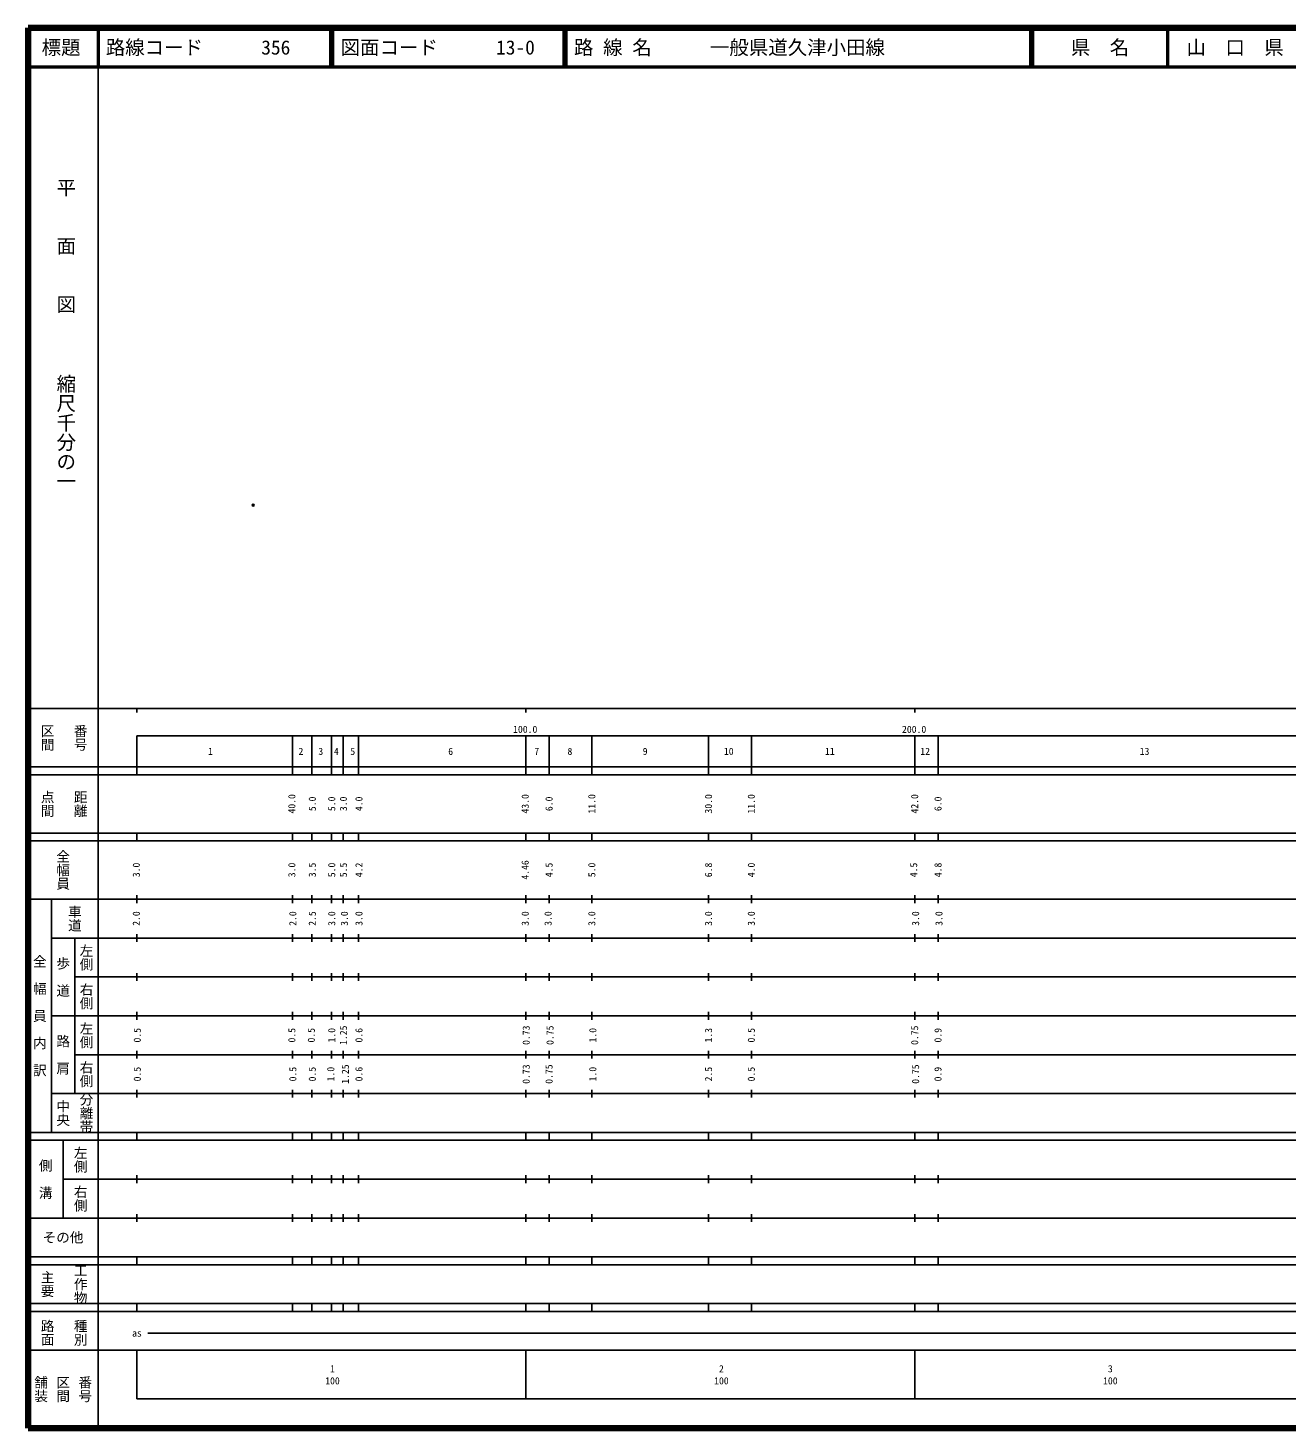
# Model space of a CAD drawing. Units: millimetres on the paper. Extents: x 40 to 680, y 20 to 380.
# Drawn here: x 40 to 363.7, y 20 to 380 of the extents above; entities that cross this region are included whole.
import ezdxf
from ezdxf.enums import TextEntityAlignment as Align

# ---------------------------------------------------------------- set-up
doc = ezdxf.new("R2010")
doc.units = ezdxf.units.MM
doc.header["$PDMODE"] = 32
doc.header["$PDSIZE"] = 0.5
doc.layers.add('M-OTRS', color=6, linetype='Continuous')
for name, color, linetype, lineweight in [('M-TTL', 2, 'Continuous', 140), ('M-TTL-BAND', 7, 'Continuous', 25), ('M-TTL-LINE', 7, 'Continuous', 50), ('M-TTL-TXT', 7, 'Continuous', 13)]:
    doc.layers.add(name, color=color, linetype=linetype, lineweight=lineweight)
doc.styles.add('@ＭＳ ゴシック', font='')
doc.styles.add('ＭＳ ゴシック', font='')
doc.styles.get('@ＭＳ ゴシック').set_extended_font_data('@MS Gothic')
doc.styles.get('ＭＳ ゴシック').set_extended_font_data('MS Gothic')

msp = doc.modelspace()

# ---------------------------------------------------------------- linework, layer by layer
at = {"layer": 'M-OTRS'}
msp.add_point((97.905, 257.31), dxfattribs=at)
at = {"layer": 'M-TTL'}
for p, q in [((40, 380), (40, 20)), ((680, 380), (40, 380)), ((40, 20), (680, 20))]:
    msp.add_line(p, q, dxfattribs=at)
at = {"layer": 'M-TTL-BAND'}
for p, q in [((58, 370), (58, 20)), ((40, 205), (579, 205)), ((68, 205), (68, 204)), ((168, 205), (168, 204)), ((268, 205), (268, 204)), ((68, 198), (579, 198)), ((68, 198), (68, 188)), ((108, 198), (108, 188)), ((113, 198), (113, 188)), ((118, 198), (118, 188)), ((121, 198), (121, 188)), ((125, 198), (125, 188)), ((168, 198), (168, 188)), ((174, 198), (174, 188)), ((185, 198), (185, 188)), ((215, 198), (215, 188)), ((226, 198), (226, 188)), ((268, 198), (268, 188)), ((274, 198), (274, 188)), ((40, 190), (579, 190)), ((40, 188), (579, 188)), ((40, 173), (579, 173)), ((68, 171), (68, 173)), ((108, 173), (108, 171)), ((113, 173), (113, 171)), ((118, 173), (118, 171)), ((121, 173), (121, 171)), ((125, 173), (125, 171)), ((168, 171), (168, 173)), ((174, 173), (174, 171)), ((185, 173), (185, 171)), ((215, 173), (215, 171)), ((226, 173), (226, 171)), ((268, 173), (268, 171)), ((274, 173), (274, 171)), ((40, 171), (579, 171)), ((40, 156), (579, 156)), ((46, 96), (46, 156)), ((68, 155), (68, 157)), ((108, 157), (108, 155)), ((113, 157), (113, 155)), ((118, 157), (118, 155)), ((121, 157), (121, 155)), ((125, 157), (125, 155)), ((168, 155), (168, 157)), ((174, 157), (174, 155)), ((185, 157), (185, 155)), ((215, 157), (215, 155)), ((226, 157), (226, 155)), ((268, 157), (268, 155)), ((274, 157), (274, 155)), ((46, 146), (579, 146)), ((52, 146), (52, 106)), ((68, 145), (68, 147)), ((108, 147), (108, 145)), ((113, 147), (113, 145)), ((118, 147), (118, 145)), ((121, 147), (121, 145)), ((125, 147), (125, 145)), ((168, 145), (168, 147)), ((174, 147), (174, 145)), ((185, 147), (185, 145)), ((215, 147), (215, 145)), ((226, 147), (226, 145)), ((268, 147), (268, 145)), ((274, 147), (274, 145)), ((68, 135), (68, 137)), ((108, 137), (108, 135)), ((113, 137), (113, 135)), ((118, 137), (118, 135)), ((121, 137), (121, 135)), ((125, 137), (125, 135)), ((168, 135), (168, 137)), ((174, 137), (174, 135)), ((185, 137), (185, 135)), ((215, 137), (215, 135)), ((226, 137), (226, 135)), ((268, 137), (268, 135)), ((274, 137), (274, 135)), ((52, 136), (579, 136)), ((46, 126), (579, 126)), ((68, 125), (68, 127)), ((108, 127), (108, 125)), ((113, 127), (113, 125)), ((118, 127), (118, 125)), ((121, 127), (121, 125)), ((125, 127), (125, 125)), ((168, 125), (168, 127)), ((174, 127), (174, 125)), ((185, 127), (185, 125)), ((215, 127), (215, 125)), ((226, 127), (226, 125)), ((268, 127), (268, 125)), ((274, 127), (274, 125)), ((52, 116), (579, 116)), ((68, 115), (68, 117)), ((108, 117), (108, 115)), ((113, 117), (113, 115)), ((118, 117), (118, 115)), ((121, 117), (121, 115)), ((125, 117), (125, 115)), ((168, 115), (168, 117)), ((174, 117), (174, 115)), ((185, 117), (185, 115)), ((215, 117), (215, 115)), ((226, 117), (226, 115)), ((268, 117), (268, 115)), ((274, 117), (274, 115)), ((46, 106), (579, 106)), ((68, 105), (68, 107)), ((108, 107), (108, 105)), ((113, 107), (113, 105)), ((118, 107), (118, 105)), ((121, 107), (121, 105)), ((125, 107), (125, 105)), ((168, 105), (168, 107)), ((174, 107), (174, 105)), ((185, 107), (185, 105)), ((215, 107), (215, 105)), ((226, 107), (226, 105)), ((268, 107), (268, 105)), ((274, 107), (274, 105)), ((40, 96), (579, 96)), ((40, 94), (579, 94)), ((49, 94), (49, 74)), ((68, 94), (68, 96)), ((108, 96), (108, 94)), ((113, 96), (113, 94)), ((118, 96), (118, 94)), ((121, 96), (121, 94)), ((125, 96), (125, 94)), ((168, 94), (168, 96)), ((174, 96), (174, 94)), ((185, 96), (185, 94)), ((215, 96), (215, 94)), ((226, 96), (226, 94)), ((268, 96), (268, 94)), ((274, 96), (274, 94)), ((49, 84), (579, 84)), ((68, 83), (68, 85)), ((108, 85), (108, 83)), ((113, 85), (113, 83)), ((118, 85), (118, 83)), ((121, 85), (121, 83)), ((125, 85), (125, 83)), ((168, 83), (168, 85)), ((174, 85), (174, 83)), ((185, 85), (185, 83)), ((215, 85), (215, 83)), ((226, 85), (226, 83)), ((268, 85), (268, 83)), ((274, 85), (274, 83)), ((40, 74), (579, 74)), ((68, 73), (68, 75)), ((108, 75), (108, 73)), ((113, 75), (113, 73)), ((118, 75), (118, 73)), ((121, 75), (121, 73)), ((125, 75), (125, 73)), ((168, 73), (168, 75)), ((174, 75), (174, 73)), ((185, 75), (185, 73)), ((215, 75), (215, 73)), ((226, 75), (226, 73)), ((268, 75), (268, 73)), ((274, 75), (274, 73)), ((40, 64), (579, 64)), ((40, 62), (579, 62)), ((68, 62), (68, 64)), ((108, 64), (108, 62)), ((113, 64), (113, 62)), ((118, 64), (118, 62)), ((121, 64), (121, 62)), ((125, 64), (125, 62)), ((168, 62), (168, 64)), ((174, 64), (174, 62)), ((185, 64), (185, 62)), ((215, 64), (215, 62)), ((226, 64), (226, 62)), ((268, 64), (268, 62)), ((274, 64), (274, 62)), ((40, 52), (579, 52)), ((68, 50), (68, 52)), ((108, 52), (108, 50)), ((113, 52), (113, 50)), ((118, 52), (118, 50)), ((121, 52), (121, 50)), ((125, 52), (125, 50)), ((168, 50), (168, 52)), ((174, 52), (174, 50)), ((185, 52), (185, 50)), ((215, 52), (215, 50)), ((226, 52), (226, 50)), ((268, 52), (268, 50)), ((274, 52), (274, 50)), ((40, 50), (579, 50)), ((70.805, 44.406), (565.903, 44.406)), ((40, 40), (579, 40)), ((68, 40), (68, 27.5)), ((168, 40), (168, 27.5)), ((268, 40), (268, 27.5)), ((68, 27.5), (579, 27.5))]:
    msp.add_line(p, q, dxfattribs=at)
at = {"layer": 'M-TTL-LINE'}
for p, q in [((58, 380), (58, 370)), ((117.75, 380), (117.75, 370)), ((118.25, 380), (118.25, 370)), ((177.75, 380), (177.75, 370)), ((178.25, 380), (178.25, 370)), ((297.75, 380), (297.75, 370)), ((298.25, 380), (298.25, 370)), ((333, 380), (333, 370)), ((40, 370), (680, 370))]:
    msp.add_line(p, q, dxfattribs=at)

# ---------------------------------------------------------------- texts
at = {"layer": 'M-TTL-BAND', "style": '@ＭＳ ゴシック'}
for s, p in [('平\u3000\u3000面\u3000\u3000図', (49.777, 306.475)), ('縮尺千分の一', (49.777, 261.03))]:
    msp.add_text(s, height=3.666, rotation=270, dxfattribs=at).set_placement(p, align=Align.MIDDLE_RIGHT)
at = {"layer": 'M-TTL-BAND'}
for s, height, rotation, style, p in [('区間', 2.566, 270, '@ＭＳ ゴシック', (45, 197.5)), ('番号', 2.566, 270, '@ＭＳ ゴシック', (53.5, 197.5)), ('点間', 2.566, 270, '@ＭＳ ゴシック', (45, 180.5)), ('距離', 2.566, 270, '@ＭＳ ゴシック', (53.5, 180.5)), ('40.0', 1.833, 90, 'ＭＳ ゴシック', (107.831, 180.5)), ('5.0', 1.833, 90, 'ＭＳ ゴシック', (113.081, 180.5)), ('5.0', 1.833, 90, 'ＭＳ ゴシック', (118.081, 180.5)), ('3.0', 1.833, 90, 'ＭＳ ゴシック', (121.082, 180.5)), ('4.0', 1.833, 90, 'ＭＳ ゴシック', (125.082, 180.5)), ('43.0', 1.833, 90, 'ＭＳ ゴシック', (167.831, 180.5)), ('6.0', 1.833, 90, 'ＭＳ ゴシック', (173.958, 180.5)), ('11.0', 1.833, 90, 'ＭＳ ゴシック', (184.959, 180.5)), ('30.0', 1.833, 90, 'ＭＳ ゴシック', (214.96, 180.5)), ('11.0', 1.833, 90, 'ＭＳ ゴシック', (225.96, 180.5)), ('42.0', 1.833, 90, 'ＭＳ ゴシック', (267.962, 180.5)), ('6.0', 1.833, 90, 'ＭＳ ゴシック', (273.962, 180.5)), ('全幅員', 2.566, 270, '@ＭＳ ゴシック', (49, 163.5)), ('4.46', 1.833, 90, 'ＭＳ ゴシック', (167.83, 163.5)), ('3.0', 1.833, 90, 'ＭＳ ゴシック', (67.83, 163.5)), ('3.0', 1.833, 90, 'ＭＳ ゴシック', (107.831, 163.5)), ('3.5', 1.833, 90, 'ＭＳ ゴシック', (113.081, 163.5)), ('5.0', 1.833, 90, 'ＭＳ ゴシック', (118.081, 163.5)), ('5.5', 1.833, 90, 'ＭＳ ゴシック', (121.082, 163.5)), ('4.2', 1.833, 90, 'ＭＳ ゴシック', (125.082, 163.5)), ('4.5', 1.833, 90, 'ＭＳ ゴシック', (173.958, 163.5)), ('5.0', 1.833, 90, 'ＭＳ ゴシック', (184.959, 163.5)), ('6.8', 1.833, 90, 'ＭＳ ゴシック', (214.96, 163.5)), ('4.0', 1.833, 90, 'ＭＳ ゴシック', (225.96, 163.5)), ('4.5', 1.833, 90, 'ＭＳ ゴシック', (267.712, 163.5)), ('4.8', 1.833, 90, 'ＭＳ ゴシック', (273.962, 163.5)), ('車道', 2.566, 270, '@ＭＳ ゴシック', (52, 151)), ('2.0', 1.833, 90, 'ＭＳ ゴシック', (67.83, 151)), ('2.0', 1.833, 90, 'ＭＳ ゴシック', (108.081, 151)), ('2.5', 1.833, 90, 'ＭＳ ゴシック', (113.081, 151)), ('3.0', 1.833, 90, 'ＭＳ ゴシック', (118.081, 151)), ('3.0', 1.833, 90, 'ＭＳ ゴシック', (121.332, 151)), ('3.0', 1.833, 90, 'ＭＳ ゴシック', (125.082, 151)), ('3.0', 1.833, 90, 'ＭＳ ゴシック', (167.83, 151)), ('3.0', 1.833, 90, 'ＭＳ ゴシック', (173.708, 151)), ('3.0', 1.833, 90, 'ＭＳ ゴシック', (184.959, 151)), ('3.0', 1.833, 90, 'ＭＳ ゴシック', (214.96, 151)), ('3.0', 1.833, 90, 'ＭＳ ゴシック', (225.96, 151)), ('3.0', 1.833, 90, 'ＭＳ ゴシック', (268.212, 151)), ('3.0', 1.833, 90, 'ＭＳ ゴシック', (274.212, 151)), ('左側', 2.566, 270, '@ＭＳ ゴシック', (55, 141)), ('全\u3000幅\u3000員\u3000内\u3000訳', 2.566, 270, '@ＭＳ ゴシック', (43, 126)), ('歩\u3000道', 2.566, 270, '@ＭＳ ゴシック', (49, 136)), ('右側', 2.566, 270, '@ＭＳ ゴシック', (55, 131)), ('左側', 2.566, 270, '@ＭＳ ゴシック', (55, 121)), ('0.5', 1.833, 90, 'ＭＳ ゴシック', (68.08, 121)), ('0.5', 1.833, 90, 'ＭＳ ゴシック', (107.831, 121)), ('0.5', 1.833, 90, 'ＭＳ ゴシック', (112.831, 121)), ('1.0', 1.833, 90, 'ＭＳ ゴシック', (118.081, 121)), ('1.25', 1.833, 90, 'ＭＳ ゴシック', (121.082, 121)), ('0.6', 1.833, 90, 'ＭＳ ゴシック', (125.082, 121)), ('0.73', 1.833, 90, 'ＭＳ ゴシック', (168.08, 121)), ('0.75', 1.833, 90, 'ＭＳ ゴシック', (174.208, 121)), ('1.0', 1.833, 90, 'ＭＳ ゴシック', (185.209, 121)), ('1.3', 1.833, 90, 'ＭＳ ゴシック', (214.96, 121)), ('0.5', 1.833, 90, 'ＭＳ ゴシック', (225.96, 121)), ('0.75', 1.833, 90, 'ＭＳ ゴシック', (267.962, 121)), ('0.9', 1.833, 90, 'ＭＳ ゴシック', (273.962, 121)), ('路\u3000肩', 2.566, 270, '@ＭＳ ゴシック', (49, 116)), ('右側', 2.566, 270, '@ＭＳ ゴシック', (55, 111)), ('0.5', 1.833, 90, 'ＭＳ ゴシック', (68.08, 111)), ('0.5', 1.833, 90, 'ＭＳ ゴシック', (108.081, 111)), ('0.5', 1.833, 90, 'ＭＳ ゴシック', (113.081, 111)), ('1.0', 1.833, 90, 'ＭＳ ゴシック', (117.831, 111)), ('1.25', 1.833, 90, 'ＭＳ ゴシック', (121.582, 111)), ('0.6', 1.833, 90, 'ＭＳ ゴシック', (125.082, 111)), ('0.73', 1.833, 90, 'ＭＳ ゴシック', (168.08, 111)), ('0.75', 1.833, 90, 'ＭＳ ゴシック', (173.958, 111)), ('1.0', 1.833, 90, 'ＭＳ ゴシック', (185.209, 111)), ('2.5', 1.833, 90, 'ＭＳ ゴシック', (214.96, 111)), ('0.5', 1.833, 90, 'ＭＳ ゴシック', (225.96, 111)), ('0.75', 1.833, 90, 'ＭＳ ゴシック', (268.212, 111)), ('0.9', 1.833, 90, 'ＭＳ ゴシック', (273.962, 111)), ('分離帯', 2.566, 270, '@ＭＳ ゴシック', (55, 101)), ('中央', 2.566, 270, '@ＭＳ ゴシック', (49, 101)), ('左側', 2.566, 270, '@ＭＳ ゴシック', (53.5, 89)), ('側\u3000溝', 2.566, 270, '@ＭＳ ゴシック', (44.5, 84)), ('右側', 2.566, 270, '@ＭＳ ゴシック', (53.5, 79)), ('工作物', 2.566, 270, '@ＭＳ ゴシック', (53.5, 57)), ('主要', 2.566, 270, '@ＭＳ ゴシック', (45, 57)), ('路面', 2.566, 270, '@ＭＳ ゴシック', (45, 44.5)), ('種別', 2.566, 270, '@ＭＳ ゴシック', (53.5, 44.5)), ('舗装', 2.566, 270, '@ＭＳ ゴシック', (43.333, 30)), ('区間', 2.566, 270, '@ＭＳ ゴシック', (49, 30)), ('番号', 2.566, 270, '@ＭＳ ゴシック', (54.667, 30))]:
    msp.add_text(s, height=height, rotation=rotation, dxfattribs=dict(at, style=style)).set_placement(p, align=Align.MIDDLE_CENTER)
at = {"layer": 'M-TTL-BAND', "style": 'ＭＳ ゴシック'}
for s, p in [('100.0', (167.844, 198.195)), ('200.0', (267.844, 198.195))]:
    msp.add_text(s, height=1.833, dxfattribs=at).set_placement(p, align=Align.BOTTOM_CENTER)
for s, height, p in [('1', 1.833, (86.921, 194)), ('2', 1.833, (110.17, 194)), ('3', 1.833, (115.281, 194)), ('4', 1.833, (119.281, 194)), ('5', 1.833, (123.504, 194)), ('6', 1.833, (148.671, 194)), ('7', 1.833, (170.813, 194)), ('8', 1.833, (179.339, 194)), ('9', 1.833, (198.673, 194)), ('10', 1.833, (220.174, 194)), ('11', 1.833, (246.175, 194)), ('12', 1.833, (270.676, 194)), ('13', 1.833, (327.094, 194)), ('その他', 2.566, (49, 69)), ('as', 1.833, (68.006, 44.406)), ('1', 1.833, (118.288, 35.238)), ('2', 1.833, (218.288, 35.238)), ('3', 1.833, (318.288, 35.238)), ('100', 1.833, (118.288, 32.131)), ('100', 1.833, (218.288, 32.131)), ('100', 1.833, (318.288, 32.131))]:
    msp.add_text(s, height=height, dxfattribs=at).set_placement(p, align=Align.MIDDLE_CENTER)
at = {"layer": 'M-TTL-TXT', "style": 'ＭＳ ゴシック'}
for s, p in [('標題', (48.5, 375)), ('県\u3000名', (315.625, 375)), ('山\u3000口\u3000県', (350.375, 375))]:
    msp.add_text(s, height=3.666, dxfattribs=at).set_placement(p, align=Align.MIDDLE_CENTER)
for s, p in [('路線コード      356', (60, 375)), ('図面コード      13-0', (120.38, 375)), ('路 線 名      一般県道久津小田線', (180.38, 375))]:
    msp.add_text(s, height=3.666, dxfattribs=at).set_placement(p, align=Align.MIDDLE_LEFT)

doc.saveas('drawing.dxf')
